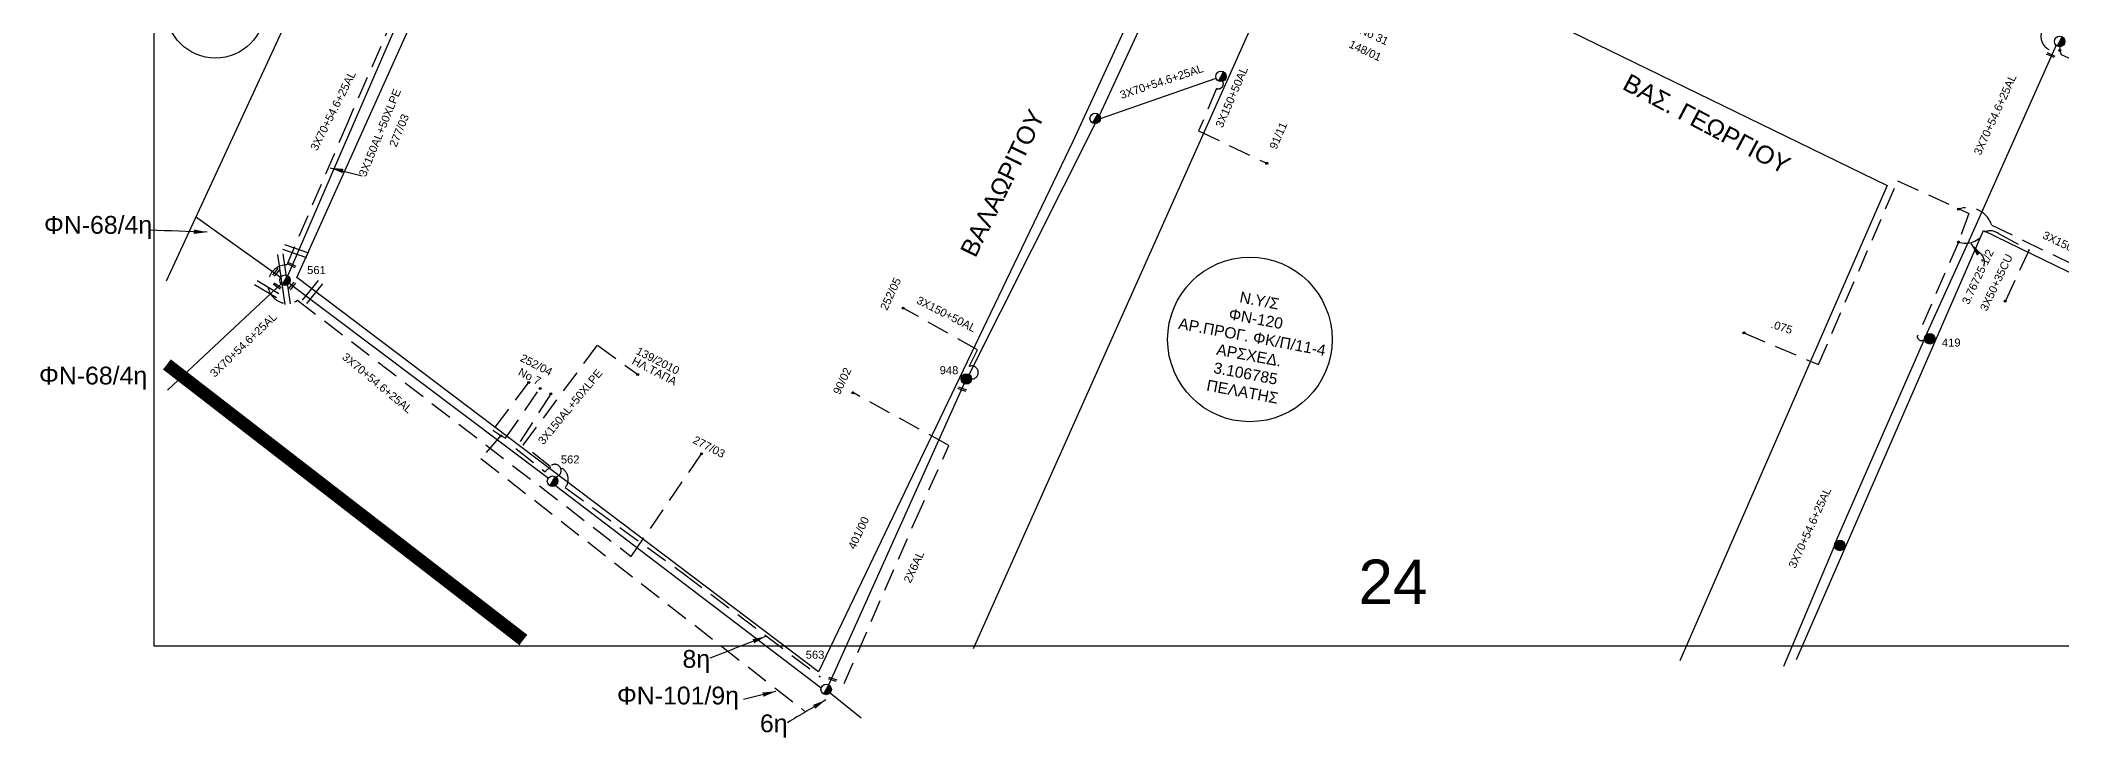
# Model space of a CAD drawing. Header units: millimetres. Extents: x 926 to 2032, y 728 to 1260.
# Drawn here: x 929.4 to 1156.8, y 733.5 to 811.9 of the extents above; entities that cross this region are included whole.
import ezdxf

# ---------------------------------------------------------------- set-up
doc = ezdxf.new("R2010")
doc.units = ezdxf.units.MM
doc.linetypes.add('DASHED', pattern=[19.05, 12.7, -6.35])
for name, color, linetype in [('Άγνωστα', 7, 'Continuous'), ('Γυμνά εναέρια ΧΤ (3Φ)   3x50+35CU', 7, 'Continuous'), ('Επιγραφές - Σχήματα', 7, 'Continuous'), ('Καλώδια ΧΤ   2x6AL', 7, 'DASHED'), ('Καλώδια ΧΤ   3x150+50AL', 7, 'DASHED'), ('Καλώδια ΧΤ   3x150+70AL', 7, 'DASHED'), ('Καλώδια ΧΤ   3x150AL+50XLPE', 7, 'DASHED'), ('Μηχανική τομή', 7, 'Continuous'), ('Στύλος Ξύλινος', 7, 'Continuous'), ('Στύλος Ξύλινος @ 1', 7, 'Continuous'), ('Στύλος ΦΜ', 7, 'Continuous'), ('Στύλος ΦΜ @ 1', 7, 'Continuous'), ('Συνδέσεις', 7, 'Continuous'), ('Συνεστραμμένα ΧΤ   3x70+54.6+25 AL', 7, 'SYN_LINE'), ('Τομή', 7, 'Continuous'), ('Υπόβαθρο ΔΕΗ', 7, 'Continuous'), ('Υπόγεια Καλώδια Δικτύου ΧΤ   .15', 7, 'DASHED'), ('Υπόγεια καλώδια Παροχών ΧΤ   .075', 7, 'DASHED'), ('Υπόγεια καλώδια Παροχών ΧΤ   .15', 7, 'DASHED')]:
    doc.layers.add(name, color=color, linetype=linetype)
doc.styles.get("Standard").update_dxf_attribs({"font": 'arial.ttf'})
doc.linetypes.add('SYN_LINE', pattern='A,0.5,-0.0001,["/\\/\\/\\/",Standard,S=0.1,R=0,X=0,Y=-0.05],-0.25', length=0.7501)
doc.dimstyles.new('ISO-25', dxfattribs={"dimtxt": 2.5, "dimasz": 2.5, "dimexe": 1.25, "dimexo": 0.625, "dimtad": 1, "dimtxsty": 'Standard', "dimcen": 2.5, "dimadec": 0, "dimazin": 0, "dimtfac": 1, "dimtmove": 0, "dimatfit": 3, "dimfxl": 1, "dimarcsym": 0})

# ---------------------------------------------------------------- blocks, each defined once
blk = doc.blocks.new('ΥΠΑΡΧΩΝ ΤΣΙΜΕΝΤΕΝΙΟΣ ΣΤΥΛΟΣ')
at = {"layer": 'Στύλος ΦΜ'}
blk.add_hatch(color=256, dxfattribs=at).paths.add_polyline_path([(-1.3, -2.3, 0.574793), (2.6, 0, 0.268822), (1.3, 2.3)])
blk.add_line((-1.3, -2.3), (1.3, 2.3), dxfattribs=at)
blk.add_circle((0, 0), 2.62, dxfattribs=at)
at = {"layer": 'Στύλος ΦΜ', "flags": 4}
for tag, p in [('ΑΡΙΘΜΟΣ', (-4.7, 8.1)), ('ΤΥΠΟΣ', (-4.9, 3))]:
    blk.add_attdef(tag, p, '', height=4, dxfattribs=at)
blk = doc.blocks.new('ΥΠΑΡΧΩΝ ΞΥΛΙΝΟΣ ΣΤΥΛΟΣ')
at = {"layer": 'Στύλος Ξύλινος'}
h = blk.add_hatch(color=7, dxfattribs=at)
h.paths.add_polyline_path([(-2.6, 0, 0.270008), (-1.3, -2.3), (1.3, 2.3, 0.576266)])
h.paths.add_polyline_path([(-1.3, -2.3, 0.574793), (2.6, 0, 0.268822), (1.3, 2.3)])
at = {"layer": 'Στύλος Ξύλινος', "color": 7}
blk.add_line((-1.3, -2.3), (1.3, 2.3), dxfattribs=at)
blk.add_circle((0, 0), 2.62, dxfattribs=at)
at = {"layer": 'Στύλος Ξύλινος', "flags": 4}
for tag, p in [('ΑΡΙΘΜΟΣ', (-4.9, 8.6)), ('ΤΥΠΟΣ', (-4.8, 3.4))]:
    blk.add_attdef(tag, p, '', height=4, dxfattribs=at)
blk = doc.blocks.new('ΜΗΧΑΝΙΚΗ ΤΟΜΗ')
at = {"layer": 'Μηχανική τομή', "ltscale": 40}
for p, q in [((-1.89, 0.78), (1.89, 0.78)), ((1.89, 0), (-1.89, 0))]:
    blk.add_line(p, q, dxfattribs=at)
blk = doc.blocks.new('ΤΟΜΗ')
at = {"layer": 'Τομή', "ltscale": 40}
for p, q in [((-5.68, 0), (5.68, 0)), ((5.68, -2.33), (-5.68, -2.33))]:
    blk.add_line(p, q, dxfattribs=at)
blk = doc.blocks.new('_ΣΥΝΔΕΣΗ')
at = {"layer": 'Συνδέσεις', "linetype": 'SYN_LINE', "ltscale": 40}
blk.add_hatch(color=256, dxfattribs=at).paths.add_polyline_path([(0.5, 0, 1), (-0.5, 0, 1)])
at = {"layer": 'Συνδέσεις'}
blk.add_circle((0, 0), 0.5, dxfattribs=at)

msp = doc.modelspace()

# ---------------------------------------------------------------- linework, layer by layer
at = {"layer": 'Άγνωστα', "color": 151}
for points in [[(1048.55, 803.43), (1061.74, 831.95)], [(1033.88, 774.31), (1048.07, 802.49)]]:
    msp.add_lwpolyline(points, dxfattribs=at)
at = {"layer": 'Άγνωστα', "color": 85, "linetype": 'SYN_LINE', "ltscale": 20}
msp.add_lwpolyline([(946.89, 792.07), (956.45, 785.24)], dxfattribs=at)
at = {"layer": 'Άγνωστα', "color": 62, "linetype": 'DASHED', "ltscale": 0.2}
for points in [[(984.36, 773.46), (980.3, 768.05), (981.23, 767.43), (978.98, 764.84), (1015.39, 736.47)], [(981.23, 767.43), (981.74, 767.13), (985.61, 772.72)]]:
    msp.add_lwpolyline(points, dxfattribs=at)
at = {"layer": 'Άγνωστα', "color": 1, "linetype": 'DASHED', "ltscale": 0.2}
msp.add_lwpolyline([(986.84, 772.12), (982.89, 765.98), (986.2, 763.35, -1.044122), (988.45, 761.58), (1001.79, 751.9), (1017.16, 740.31)], format="xyb", dxfattribs=at)
at = {"layer": 'Άγνωστα'}
msp.add_circle((949.11, 815.44), 5.57, dxfattribs=at)
at = {"layer": 'Γυμνά εναέρια ΧΤ (3Φ)   3x50+35CU', "color": 85, "linetype": 'DASHED', "ltscale": 0.2}
msp.add_lwpolyline([(1145.17, 789.19, 0.353707), (1148.11, 790.29, -0.282239), (1149.66, 790.16), (1153.13, 788.31), (1150.49, 782.65)], format="xyb", dxfattribs=at)
at = {"layer": 'Επιγραφές - Σχήματα'}
msp.add_lwpolyline([(942.21, 1250.61), (1940.69, 1250.61), (1940.69, 743.76), (942.21, 743.76)], close=True, dxfattribs=at)
at = {"layer": 'Καλώδια ΧΤ   2x6AL', "color": 2, "ltscale": 0.2}
msp.add_lwpolyline([(1019.83, 739.57), (1027.82, 757.84), (1031.61, 766.31), (1020.76, 772.3)], dxfattribs=at)
at = {"layer": 'Καλώδια ΧΤ   3x150+50AL', "color": 151, "ltscale": 0.2}
for points in [[(1062.42, 807.25, -0.688864), (1061.72, 806.45), (1059.71, 801.7), (1067.36, 798.04)], [(1034.17, 773.8, 1.272102), (1033.88, 775.19), (1034.82, 777.08), (1026.48, 781.77)]]:
    msp.add_lwpolyline(points, format="xyb", dxfattribs=at)
at = {"layer": 'Καλώδια ΧΤ   3x150+70AL', "color": 1, "ltscale": 0.2}
msp.add_lwpolyline([(987.17, 889.16), (998.25, 883.59), (998.76, 882.06), (991.12, 866.32), (985.25, 853.43), (986.05, 852.31), (985.27, 850.66), (972.27, 821.66), (963.99, 802.66), (957.14, 786.64)], dxfattribs=at)
at = {"layer": 'Καλώδια ΧΤ   3x150+70AL', "color": 85, "ltscale": 0.2}
msp.add_lwpolyline([(1145.17, 792.89, -0.415872), (1148.92, 791.1), (1167.97, 781.87), (1164.02, 773.46)], format="xyb", dxfattribs=at)
at = {"layer": 'Καλώδια ΧΤ   3x150+70AL', "color": 1, "ltscale": 0.2}
msp.add_lwpolyline([(957.14, 786.64, 1.322362), (958.36, 782.64), (995.88, 753.85), (1003.78, 765.37)], format="xyb", dxfattribs=at)
at = {"layer": 'Καλώδια ΧΤ   3x150AL+50XLPE', "color": 7, "ltscale": 0.2}
msp.add_lwpolyline([(987.36, 762.79, 1.473065), (986.76, 763.96), (983.73, 766.35), (992.09, 777.6), (996.6, 774.32)], format="xyb", dxfattribs=at)
at = {"layer": 'Συνδέσεις'}
msp.add_circle((1065.47, 778.24), 9.25, dxfattribs=at)
at = {"layer": 'Συνεστραμμένα ΧΤ   3x70+54.6+25 AL', "color": 2, "ltscale": 20}
msp.add_lwpolyline([(957.27, 785.39), (963.27, 799.25), (970.06, 814.88), (973.74, 823.08)], dxfattribs=at)
at = {"layer": 'Συνεστραμμένα ΧΤ   3x70+54.6+25 AL', "color": 85, "ltscale": 20}
for points in [[(1156.15, 811.32), (1146.21, 789.07)], [(1146.3, 789.26), (1141.42, 778.55)], [(943.71, 772.54), (956.5, 784.5)], [(1141.36, 778.31), (1131.28, 755.31)], [(1131.23, 755.08), (1125.49, 741.47)]]:
    msp.add_lwpolyline(points, dxfattribs=at)
at = {"layer": 'Συνεστραμμένα ΧΤ   3x70+54.6+25 AL', "color": 151, "ltscale": 20}
for points in [[(1048.66, 803.08), (1061.66, 807.62)], [(957.42, 784.58), (986.56, 762.65)], [(1018.11, 739.4), (1033.34, 773.26)], [(987.38, 761.83), (1017.25, 739.07)]]:
    msp.add_lwpolyline(points, dxfattribs=at)
at = {"layer": 'Συνεστραμμένα ΧΤ   3x70+54.6+25 AL', "color": 151, "ltscale": 10}
msp.add_lwpolyline([(1018.25, 738.5), (1021.75, 735.72)], dxfattribs=at)
at = {"layer": 'Υπόβαθρο ΔΕΗ'}
for points in [[(944.36, 888.18), (982.93, 869.8), (974.04, 850.66), (943.56, 784.8)], [(1022.63, 850.66), (1060.37, 832.64), (1045.54, 800.51), (1016.95, 740.88), (958.28, 785.21), (987.74, 850.66), (993.87, 864.29), (1022.56, 850.66)], [(1071.83, 827.37), (1034.33, 743.46)], [(1071.83, 827.37), (1137.16, 795.56), (1113.82, 742.11)], [(1126.97, 742.28), (1147.99, 790.48), (1209.92, 760.4), (1202.15, 742.06)], [(944.06, 775.95), (984.14, 744.98)], [(943.27, 774.93), (983.35, 743.96)]]:
    msp.add_lwpolyline(points, dxfattribs=at)
at = {"layer": 'Υπόβαθρο ΔΕΗ', "linetype": 'DASHED', "const_width": 1.29, "flags": 128}
msp.add_lwpolyline([(943.66, 775.44), (983.75, 744.47)], dxfattribs=at)
at = {"layer": 'Υπόγεια Καλώδια Δικτύου ΧΤ   .15', "color": 151, "linetype": 'DASHED', "ltscale": 0.2}
msp.add_lwpolyline([(1156.56, 811.15), (1156.58, 810.72), (1156.73, 810.28), (1173.81, 802.34), (1190.42, 794.5), (1208.88, 785.89), (1219.82, 780.74), (1213.3, 765.74), (1208.35, 767.84), (1206.28, 764.17)], dxfattribs=at)
at = {"layer": 'Υπόγεια καλώδια Παροχών ΧΤ   .075', "color": 85, "ltscale": 0.2}
msp.add_lwpolyline([(1121.04, 778.97), (1129.43, 775.42), (1138.32, 796.07), (1146.35, 792.41), (1145.17, 789.19)], dxfattribs=at)
msp.add_lwpolyline([(1145.17, 789.19), (1140.54, 778.54, 0.617798), (1141.37, 778.25, 15.972955)], format="xyb", dxfattribs=at)
at = {"layer": 'Υπόγεια καλώδια Παροχών ΧΤ   .15', "color": 151, "ltscale": 0.2}
msp.add_lwpolyline([(1151.41, 825.96), (1147.34, 816.96), (1154.76, 813.61), (1154.6, 812.99, 0.644622), (1156.58, 810.72, -0.458489)], format="xyb", dxfattribs=at)

# ---------------------------------------------------------------- block references
at = {"layer": 'Μηχανική τομή'}
for p, xscale, yscale, zscale, rotation in [((1155.5, 810.11), 0.2500000000000259, 0.2500000000000259, 0.2500000000000259, 335.7658886918294), ((957.74, 786.69), 0.250000000000019, 0.250000000000019, 0.250000000000019, 153.711340503867), ((956.01, 785.71), 0.2500000000000073, 0.2500000000000073, 0.2500000000000073, 51.45225243823765), ((956.12, 784.34), 0.2500000000000055, 0.2500000000000055, 0.2500000000000055, 144.4893256458061), ((957.81, 784.2), 0.2500000000000073, 0.2500000000000073, 0.2500000000000073, 51.45225243823765), ((1033.08, 772.56), 0.2499999999999903, 0.2499999999999903, 0.2499999999999903, 340.5964267572301), ((1018.5, 739.94), 0.2499999999999903, 0.2499999999999903, 0.2499999999999903, 340.5964267572301)]:
    msp.add_blockref('ΜΗΧΑΝΙΚΗ ΤΟΜΗ', p, dxfattribs=dict(at, xscale=xscale, yscale=yscale, zscale=zscale, rotation=rotation))
at = {"layer": 'Στύλος Ξύλινος @ 1', "ltscale": 40}
ref = msp.add_blockref('ΥΠΑΡΧΩΝ ΞΥΛΙΝΟΣ ΣΤΥΛΟΣ', (1141.95, 778.31), dxfattribs=dict(at, xscale=0.2249999999999091, yscale=0.2249999999999091, zscale=0.2249999999999091))
ref.add_attrib('ΑΡΙΘΜΟΣ', '419', (1143.31, 777.44), dxfattribs={"layer": 'Στύλος Ξύλινος', "height": 0.9, "flags": 4})
ref = msp.add_blockref('ΥΠΑΡΧΩΝ ΞΥΛΙΝΟΣ ΣΤΥΛΟΣ', (1033.58, 773.8), dxfattribs=dict(at, xscale=0.2249999999999091, yscale=0.2249999999999091, zscale=0.2249999999999091))
ref.add_attrib('ΑΡΙΘΜΟΣ', '948', (1030.58, 774.33), dxfattribs={"layer": 'Στύλος Ξύλινος', "height": 0.9, "flags": 4})
at = {"layer": 'Στύλος Ξύλινος @ 1', "ltscale": 40, "xscale": 0.2249999999999091, "yscale": 0.2249999999999091, "zscale": 0.2249999999999091}
msp.add_blockref('ΥΠΑΡΧΩΝ ΞΥΛΙΝΟΣ ΣΤΥΛΟΣ', (1131.82, 755.08), dxfattribs=at)
at = {"layer": 'Στύλος ΦΜ @ 1', "ltscale": 40}
ref = msp.add_blockref('ΥΠΑΡΧΩΝ ΤΣΙΜΕΝΤΕΝΙΟΣ ΣΤΥΛΟΣ', (1156.56, 811.74), dxfattribs=dict(at, xscale=0.2249999999999091, yscale=0.2249999999999091, zscale=0.2249999999999091))
ref.add_attrib('ΤΥΠΟΣ', '12EB', (1159.91, 815.92), dxfattribs={"layer": 'Στύλος ΦΜ', "height": 0.9, "flags": 4})
at = {"layer": 'Στύλος ΦΜ @ 1', "ltscale": 40, "xscale": 0.2249999999999091, "yscale": 0.2249999999999091, "zscale": 0.2249999999999091}
for p in [(1062.22, 807.81), (1048.07, 803.08)]:
    msp.add_blockref('ΥΠΑΡΧΩΝ ΤΣΙΜΕΝΤΕΝΙΟΣ ΣΤΥΛΟΣ', p, dxfattribs=at)
at = {"layer": 'Στύλος ΦΜ @ 1', "ltscale": 40}
ref = msp.add_blockref('ΥΠΑΡΧΩΝ ΤΣΙΜΕΝΤΕΝΙΟΣ ΣΤΥΛΟΣ', (956.93, 784.9), dxfattribs=dict(at, xscale=0.2249999999999091, yscale=0.2249999999999091, zscale=0.2249999999999091))
ref.add_attrib('ΑΡΙΘΜΟΣ', '561', (959.43, 785.59), dxfattribs={"layer": 'Στύλος ΦΜ', "height": 0.9, "flags": 4})
ref = msp.add_blockref('ΥΠΑΡΧΩΝ ΤΣΙΜΕΝΤΕΝΙΟΣ ΣΤΥΛΟΣ', (987.03, 762.3), dxfattribs=dict(at, xscale=0.2249999999999091, yscale=0.2249999999999091, zscale=0.2249999999999091))
ref.add_attrib('ΑΡΙΘΜΟΣ', '562', (987.97, 764.3), dxfattribs={"layer": 'Στύλος ΦΜ', "height": 0.9, "flags": 4})
ref = msp.add_blockref('ΥΠΑΡΧΩΝ ΤΣΙΜΕΝΤΕΝΙΟΣ ΣΤΥΛΟΣ', (1017.81, 738.89), dxfattribs=dict(at, xscale=0.2249999999999091, yscale=0.2249999999999091, zscale=0.2249999999999091))
ref.add_attrib('ΑΡΙΘΜΟΣ', '563', (1015.51, 742.35), dxfattribs={"layer": 'Στύλος ΦΜ', "height": 0.9, "flags": 4})
at = {"layer": 'Συνδέσεις', "xscale": 0.2249999999999091, "yscale": 0.2249999999999091, "zscale": 0.2249999999999091}
for p in [(1156.58, 810.74), (1067.36, 798.04), (1145.17, 792.89), (1145.17, 789.19), (1150.44, 782.55), (1026.48, 781.77), (1121.05, 778.97), (984.35, 773.4), (996.61, 774.3), (985.65, 772.72), (986.83, 772.13), (1020.82, 772.23), (981.23, 767.41), (1003.78, 765.38)]:
    msp.add_blockref('_ΣΥΝΔΕΣΗ', p, dxfattribs=at)
at = {"layer": 'Τομή'}
for p, xscale, yscale, zscale, rotation in [((958.24, 788.44), 0.2499999999999908, 0.2499999999999908, 0.2499999999999908, 340.5983766895022), ((956.33, 786.38), 0.2500000000000035, 0.2500000000000035, 0.2500000000000035, 98.59797358912655), ((955.04, 784.14), 0.2499999999999828, 0.2499999999999828, 0.2499999999999828, 329.3625700165316), ((956.75, 783.57), 0.2500000000000035, 0.2500000000000035, 0.2500000000000035, 98.59797358912655), ((959.8, 783.75), 0.2499999999999982, 0.2499999999999982, 0.2499999999999982, 51.16644590365994)]:
    msp.add_blockref('ΤΟΜΗ', p, dxfattribs=dict(at, xscale=xscale, yscale=yscale, zscale=zscale, rotation=rotation))

# ---------------------------------------------------------------- texts
at = {"layer": 'Γυμνά εναέρια ΧΤ (3Φ)   3x50+35CU', "color": 7, "insert": (1147.55, 781.73), "char_height": 0.9, "width": 84.1859, "attachment_point": 1, "rotation": 64.647}
msp.add_mtext('3X50+35CU', dxfattribs=at)
at = {"layer": 'Επιγραφές - Σχήματα', "color": 7, "char_height": 0.9}
for s, insert, width, attachment_point, rotation in [('148/01', (1078.45, 810.7), 13.9242, 5, 335.1121), ('No 31', (1079.46, 812.39), 13.9242, 5, 335.1121), ('277/03', (969.78, 801.73), 13.9242, 5, 67.744), ('91/11', (1067.62, 799.89), 84.1859, 1, 66.6938), ('3.76725 1/2', (1145.52, 782.48), 84.1859, 1, 64.647), ('252/05', (1023.84, 781.81), 84.1859, 1, 64.9811), ('252/04', (983.71, 776.66), 84.1859, 1, 332.8047), ('ΗΛ.ΤΑΠΑ', (996.28, 776.33), 84.1859, 1, 332.8047), ('139/2010', (996.75, 777.45), 84.1859, 1, 332.8047), ('No 7', (983.49, 775.09), 84.1859, 1, 332.8047), ('90/02', (1018.53, 772.34), 84.1859, 1, 64.9811), ('277/03', (1003.13, 767.45), 84.1859, 1, 332.8047), ('401/00', (1020.23, 754.94), 84.1859, 1, 64.9811)]:
    msp.add_mtext(s, dxfattribs=dict(at, insert=insert, width=width, attachment_point=attachment_point, rotation=rotation))
at = {"layer": 'Επιγραφές - Σχήματα', "attachment_point": 1}
for s, insert, char_height, width, rotation in [('ΒΑΣ. ΓΕΩΡΓΙΟΥ', (1108.18, 808.21), 2, 22.6323, 332.0911), ('ΒΑΛΑΩΡΙΤΟΥ', (1032.8, 788.2), 2, 22.6323, 63.9796), ('\\pi37.298,t41.048;Ν.Υ/Σ\\P\\pi36.439,t40.189;ΦΝ-120\\P\\pi31.07,t34.82;ΑΡ.ΠΡΟΓ. ΦΚ/Π/11-4\\P\\pi35.816,t39.566;ΑΡΣΧΕΔ.\\P\\pi35.865,t39.615;3.106785\\P\\pi35.458,t39.208;ΠΕΛΑΤΗΣ', (1027.8, 790.48), 1.25, 78.8712, 349.43)]:
    msp.add_mtext(s, dxfattribs=dict(at, insert=insert, char_height=char_height, width=width, rotation=rotation))
for s, insert, char_height, width in [('ΦΝ-68/4η', (929.83, 792.12), 2, 22.6323), ('ΦΝ-68/4η', (929.27, 775.18), 2, 22.6323), ('24', (1077.68, 753.49), 5, 6.5427), ('8η', (1001.65, 743.33), 2, 22.6323), ('ΦΝ-101/9η', (994.28, 739.21), 2, 22.6323), ('6η', (1010.36, 736.09), 2, 22.6323)]:
    msp.add_mtext(s, dxfattribs=dict(at, insert=insert, char_height=char_height, width=width))
at = {"layer": 'Καλώδια ΧΤ   2x6AL', "color": 7, "insert": (1026.48, 751.14), "char_height": 0.9, "width": 84.1859, "attachment_point": 1, "rotation": 65.208}
msp.add_mtext('2X6AL', dxfattribs=at)
at = {"layer": 'Καλώδια ΧΤ   3x150+50AL', "color": 7, "char_height": 0.9, "width": 84.1859, "attachment_point": 1}
for insert, rotation in [((1061.56, 802.3), 66.6938), ((1028.29, 783.15), 332.9413)]:
    msp.add_mtext('3X150+50AL', dxfattribs=dict(at, insert=insert, rotation=rotation))
at = {"layer": 'Καλώδια ΧΤ   3x150+70AL', "color": 7, "insert": (1154.94, 790.46), "char_height": 0.9, "width": 84.1859, "attachment_point": 1, "rotation": 334.5238}
msp.add_mtext('3X150+70AL', dxfattribs=at)
at = {"layer": 'Καλώδια ΧΤ   3x150AL+50XLPE', "color": 7, "char_height": 0.9, "width": 13.9242, "attachment_point": 5}
for insert, rotation in [((967.61, 801.49), 67.744), ((989.02, 770.67), 50.2834)]:
    msp.add_mtext('3X150AL+50XLPE', dxfattribs=dict(at, insert=insert, rotation=rotation))
at = {"layer": 'Συνεστραμμένα ΧΤ   3x70+54.6+25 AL', "color": 7, "char_height": 0.9, "width": 84.1859, "attachment_point": 1}
for insert, rotation in [((959.74, 799.78), 63.2691), ((1050.75, 806.12), 18.3057), ((1146.85, 799.25), 65.4747), ((948.4, 774.57), 43.5904), ((963.85, 776.82), 320.2852), ((1126.01, 752.8), 65.4747)]:
    msp.add_mtext('3X70+54.6+25AL', dxfattribs=dict(at, insert=insert, rotation=rotation))
at = {"layer": 'Υπόγεια καλώδια Παροχών ΧΤ   .075', "color": 7, "insert": (1124.28, 780.43), "char_height": 0.9, "width": 84.1859, "attachment_point": 1, "rotation": 342.3062}
msp.add_mtext('.075', dxfattribs=at)

# ---------------------------------------------------------------- leaders
at = {"layer": 'Επιγραφές - Σχήματα', "path_type": 1}
for points in [[(962.01, 797.53), (965.6, 796.65)], [(948.19, 790.3), (941.78, 790.52)], [(1146.56, 789.02), (1148.08, 786.98), (1148.04, 786.62), (1147.99, 786.43)], [(1011.02, 744.86), (1004.74, 742.41)], [(1012.16, 738.68), (1008.5, 737.76)], [(1017.76, 737.71), (1013.45, 735.16)]]:
    msp.add_leader(points, dimstyle='ISO-25', override={"dimasz": 1.5, "dimgap": 0.625, "dimtad": 0}, dxfattribs=at)

doc.saveas('drawing.dxf')
